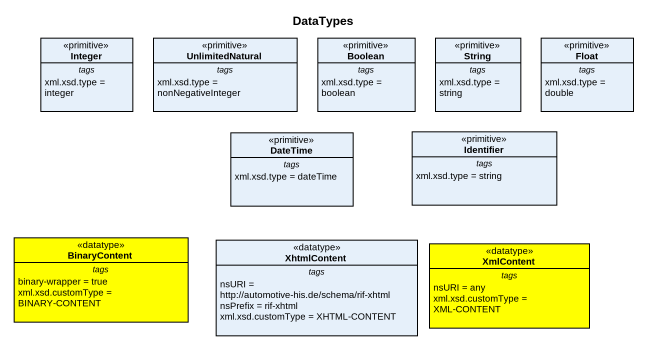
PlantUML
@startuml
title DataTypes
hide circle
hide empty members
class Integer <<primitive>> {
  -- tags --
  xml.xsd.type = integer
}
class UnlimitedNatural <<primitive>> {
  -- tags --
  xml.xsd.type = nonNegativeInteger
}
class Boolean <<primitive>> {
  -- tags --
  xml.xsd.type = boolean
}
class String <<primitive>> {
  -- tags --
  xml.xsd.type = string
}
class Float <<primitive>> {
  -- tags --
  xml.xsd.type = double
}
class DateTime <<primitive>> {
  -- tags --
  xml.xsd.type = dateTime
}
class Identifier <<primitive>> {
  -- tags --
  xml.xsd.type = string
}
class BinaryContent <<datatype>> #FFFF00 {
  -- tags --
  binary-wrapper = true
  xml.xsd.customType = BINARY-CONTENT
}
class XhtmlContent <<datatype>> {
  -- tags --
  nsURI = http://automotive-his.de/schema/rif-xhtml
  nsPrefix = rif-xhtml
  xml.xsd.customType = XHTML-CONTENT
}
class XmlContent <<datatype>> #FFFF00 {
  -- tags --
  nsURI = any
  xml.xsd.customType = XML-CONTENT
}
@enduml
